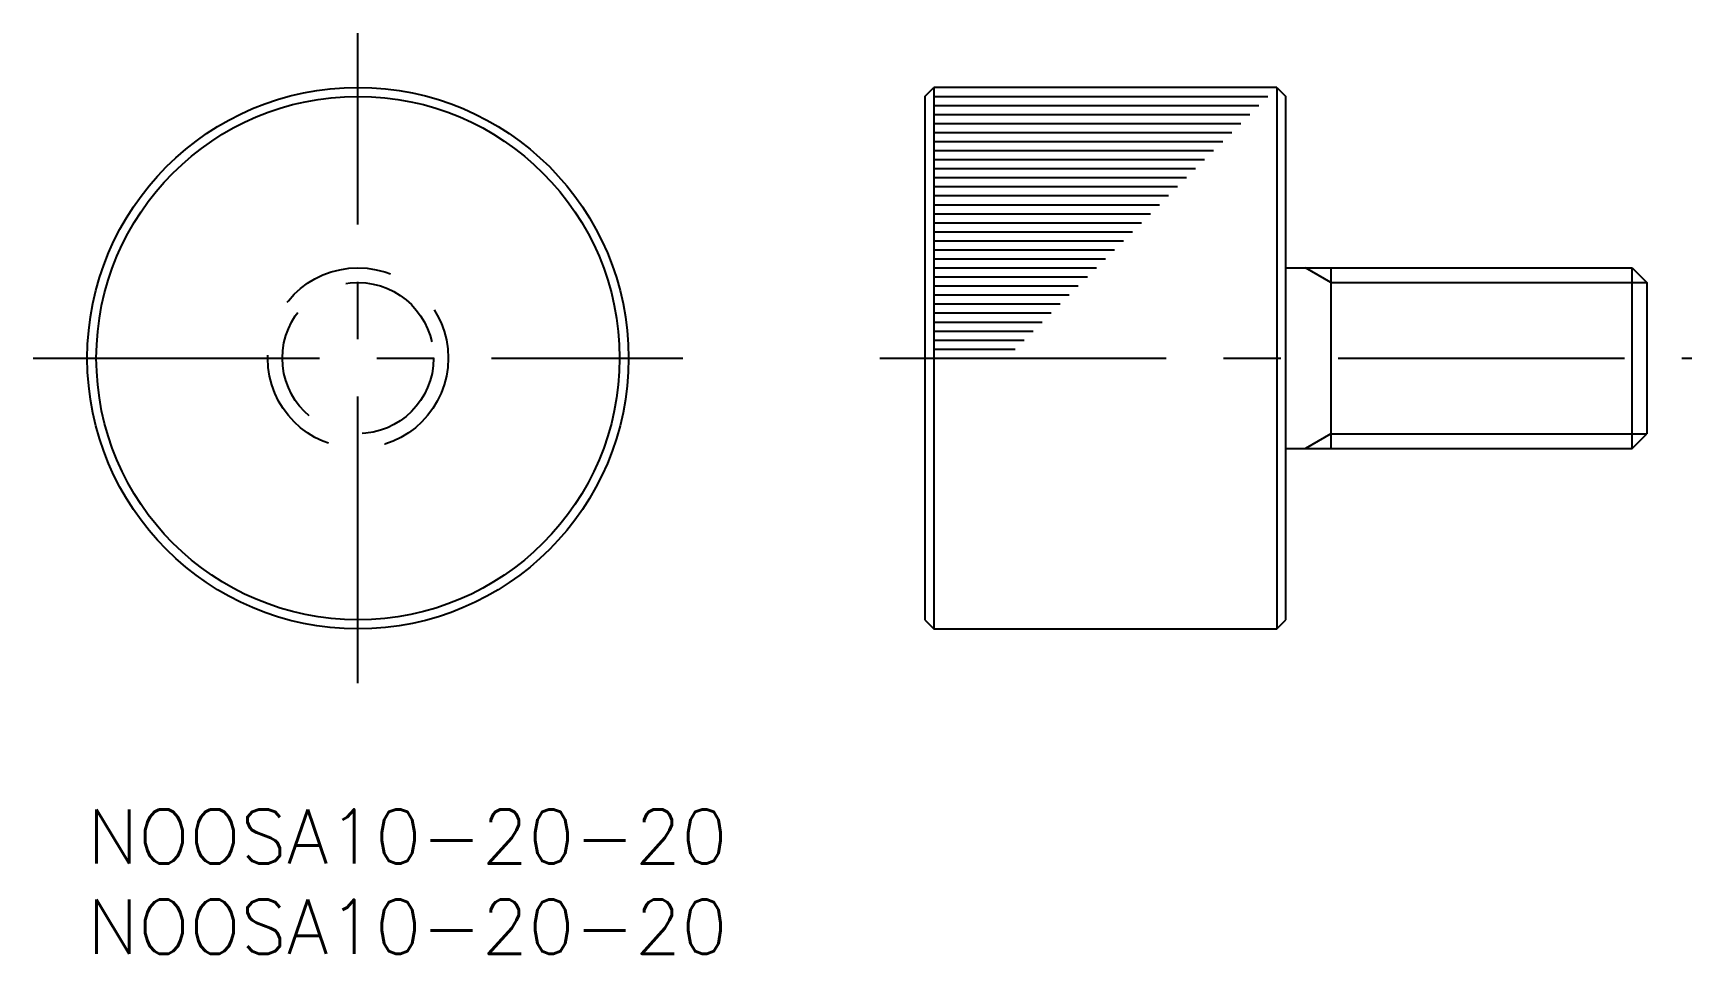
# Model space of a CAD drawing. Extents: x -3 to 88.9, y -8 to 43.
import ezdxf

# ---------------------------------------------------------------- set-up
doc = ezdxf.new("R2010")
doc.units = 0
doc.header["$LTSCALE"] = 0.5
doc.linetypes.add('CENTER', pattern=[50.8, 31.75, -6.35, 6.35, -6.35])
doc.linetypes.add('DASHED', pattern=[19.05, 12.7, -6.35])
for name, color, linetype in [('MSM_CENTER', 1, 'CENTER'), ('MSM_CONTINUOUS', 7, 'CONTINUOUS'), ('MSM_DASHED', 4, 'DASHED'), ('MSM_NARROW', 5, 'CONTINUOUS'), ('MSM_PART_NUMBER', 7, 'CONTINUOUS')]:
    doc.layers.add(name, color=color, linetype=linetype)
doc.styles.get("Standard").update_dxf_attribs({"font": 'txt.shx', "height": 3, "bigfont": 'bigfont.shx'})

# ---------------------------------------------------------------- blocks, each defined once
blk = doc.blocks.new('*U2')
at = {"layer": 'MSM_PART_NUMBER'}
blk.add_text('NOOSA10-20-20', height=3, dxfattribs=at).set_placement((0, -3))
blk = doc.blocks.new('*U3')
at = {"layer": 'MSM_PART_NUMBER'}
blk.add_text('NOOSA10-20-20', height=3, dxfattribs=at).set_placement((0, -8))

msp = doc.modelspace()

# ---------------------------------------------------------------- linework, layer by layer
at = {"layer": 'MSM_CENTER'}
for p, q in [((15, 7), (15, 43)), ((-3, 25), (33, 25)), ((43.921, 25), (88.921, 25))]:
    msp.add_line(p, q, dxfattribs=at)
at = {"layer": 'MSM_CONTINUOUS'}
for p, q in [((46.421, 39.5), (46.921, 40)), ((46.921, 40), (46.921, 10)), ((65.921, 40), (46.921, 40)), ((65.921, 40), (65.921, 10)), ((65.921, 40), (66.421, 39.5)), ((46.421, 39.5), (46.421, 10.5)), ((66.421, 10.5), (66.421, 39.5)), ((66.421, 30), (85.609, 30)), ((68.921, 30), (68.921, 20)), ((85.605, 30), (85.605, 20)), ((85.609, 30), (86.421, 29.188)), ((86.421, 29.188), (86.421, 20.812)), ((85.609, 20), (86.421, 20.812)), ((66.421, 20), (85.609, 20)), ((46.421, 10.5), (46.921, 10)), ((65.921, 10), (66.421, 10.5)), ((46.921, 10), (65.921, 10))]:
    msp.add_line(p, q, dxfattribs=at)
for radius in [15, 14.5]:
    msp.add_circle((15, 25), radius, dxfattribs=at)
at = {"layer": 'MSM_DASHED'}
for radius in [5, 4.188]:
    msp.add_circle((15, 25), radius, dxfattribs=at)
at = {"layer": 'MSM_NARROW'}
for p, q in [((46.921, 39.5), (65.421, 39.5)), ((46.921, 39), (64.921, 39)), ((46.921, 38.5), (64.421, 38.5)), ((46.921, 38), (63.921, 38)), ((46.921, 37.5), (63.421, 37.5)), ((46.921, 37), (62.921, 37)), ((46.921, 36.5), (62.421, 36.5)), ((46.921, 36), (61.921, 36)), ((46.921, 35.5), (61.421, 35.5)), ((46.921, 35), (60.921, 35)), ((46.921, 34.5), (60.421, 34.5)), ((46.921, 34), (59.921, 34)), ((46.921, 33.5), (59.421, 33.5)), ((46.921, 33), (58.921, 33)), ((46.921, 32.5), (58.421, 32.5)), ((46.921, 32), (57.921, 32)), ((46.921, 31.5), (57.421, 31.5)), ((46.921, 31), (56.921, 31)), ((46.921, 30.5), (56.421, 30.5)), ((46.921, 30), (55.921, 30)), ((46.921, 29.5), (55.421, 29.5)), ((68.921, 29.188), (67.514, 30)), ((46.921, 29), (54.921, 29)), ((46.921, 28.5), (54.421, 28.5)), ((68.921, 29.188), (86.421, 29.188)), ((46.921, 28), (53.921, 28)), ((46.921, 27.5), (53.421, 27.5)), ((46.921, 27), (52.921, 27)), ((46.921, 26.5), (52.421, 26.5)), ((46.921, 26), (51.921, 26)), ((46.921, 25.5), (51.421, 25.5)), ((68.921, 20.812), (67.515, 20)), ((68.921, 20.812), (86.421, 20.812))]:
    msp.add_line(p, q, dxfattribs=at)

# ---------------------------------------------------------------- block references
at = {"layer": 'MSM_CONTINUOUS'}
for name in ['*U2', '*U3']:
    msp.add_blockref(name, (0, 0), dxfattribs=at)

doc.saveas('drawing.dxf')
